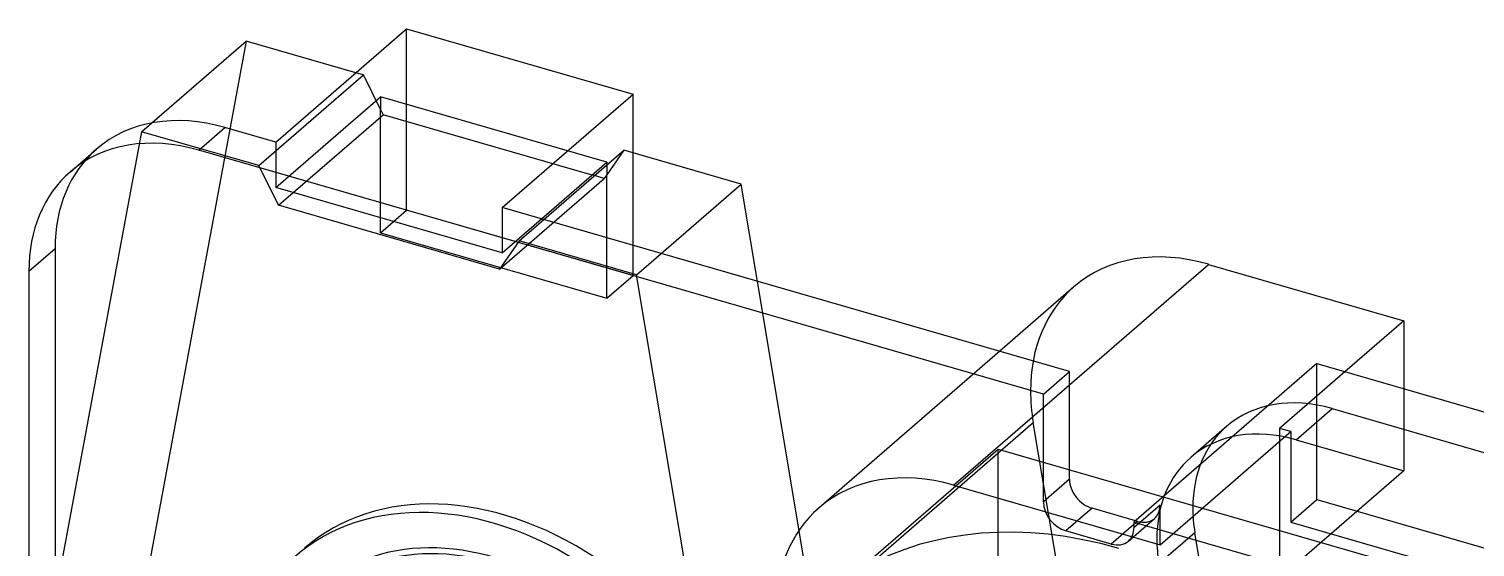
# Model space of a CAD drawing. Header units: millimetres. Extents: x -10.3 to 24, y -6.5 to 12.4.
# Drawn here: x -10.33 to 0.74, y 8.46 to 12.42 of the extents above; entities that cross this region are included whole.
import ezdxf

# ---------------------------------------------------------------- set-up
doc = ezdxf.new("R2010")
doc.units = ezdxf.units.MM
doc.layers.add('MAIN-1', color=7, linetype='Continuous')
doc.layers.add('MAIN-2', color=7, linetype='Continuous')

msp = doc.modelspace()

# ---------------------------------------------------------------- linework, layer by layer
at = {"layer": 'MAIN-1'}
for p, q in [((-8.437, 11.558), (-7.437, 12.424)), ((-7.437, 12.424), (-5.705, 11.924)), ((-9.386, 11.705), (-8.664, 12.331)), ((-7.825, 12.088), (-8.664, 12.331)), ((-6.705, 11.058), (-5.705, 11.924)), ((-5.705, 11.476), (-5.705, 11.924)), ((-9.027, 11.497), (-8.827, 11.67)), ((-8.437, 11.558), (-8.827, 11.67)), ((-10.009, 11.332), (-9.809, 11.505)), ((-2.566, 9.632), (-9.027, 11.497)), ((-6.405, 10.971), (-5.905, 11.404)), ((-6.388, 10.966), (-5.775, 11.497)), ((-5.905, 11.404), (-5.905, 11.384)), ((-4.878, 11.238), (-5.775, 11.497)), ((-6, 11.302), (-6.017, 11.307)), ((-5.49, 10.707), (-4.878, 11.238)), ((-4.753, 10.494), (-4.878, 11.238)), ((-2.366, 9.805), (-6.705, 11.058)), ((-2.366, 9.704), (-1.304, 10.624)), ((-1.304, 10.624), (0.19, 10.193)), ((-10.326, 10.573), (-10.326, 2.432)), ((-2.332, 10.452), (-2.9, 9.959)), ((0.19, 10.193), (-0.26, 9.803)), ((0.19, 10.193), (0.19, 9.673)), ((-0.473, 9.865), (-1.873, 8.653)), ((-0.473, 9.865), (2.255, 9.077)), ((-2.566, 9.632), (-2.366, 9.805)), ((-2.366, 8.982), (-2.366, 9.805)), ((-2.566, 8.809), (-2.566, 9.632)), ((-2.366, 8.982), (-2.566, 8.809)), ((-2.193, 8.759), (-2.393, 8.586)), ((-1.861, 8.663), (-2.193, 8.759)), ((-1.873, 8.636), (-2.047, 8.486)), ((-1.873, 8.653), (0.855, 7.865)), ((-1.873, 8.653), (-1.873, 8.609)), ((-2.047, 8.486), (-2.393, 8.586))]:
    msp.add_line(p, q, dxfattribs=at)
for centre, major_axis, start_param, end_param in [((-8.827, 10.371), (-0.982, 1.134), -0.857072, 0.000001), ((-9.027, 10.198), (-0.982, 1.134), -0.857072, 0.000001), ((-9.027, 10.198), (-0.982, 1.134), 0.000001, 0.713724), ((-1.304, 9.265), (1.028, -1.187), 2.284521, 3.141594), ((-2.193, 8.932), (-0.131, 0.151), 0.713724, 2.284521), ((-1.99, 5.421), (2.291, -2.646), 2.284521, 3.682693), ((-2.393, 8.759), (0.131, -0.151), -2.427868, -0.857072), ((-2.047, 8.659), (0.131, -0.151), 0.000001, 0.713724), ((-2.047, 8.659), (0.131, -0.151), -0.857072, 0.000001)]:
    msp.add_ellipse(centre, major_axis=major_axis, ratio=0.75, start_param=start_param, end_param=end_param, dxfattribs=at)
at = {"layer": 'MAIN-2'}
for p, q in [((-7.437, 11.038), (-7.437, 12.424)), ((-8.664, 12.331), (-9.412, 8.303)), ((-8.567, 11.379), (-7.767, 12.072)), ((-7.767, 12.072), (-7.825, 12.088)), ((-7.637, 11.809), (-7.767, 12.072)), ((-8.437, 11.211), (-7.637, 11.904)), ((-7.637, 11.904), (-7.637, 11.809)), ((-5.905, 11.404), (-7.637, 11.904)), ((-8.417, 11.076), (-7.617, 11.768)), ((-7.637, 10.865), (-7.637, 11.809)), ((-7.637, 11.809), (-7.617, 11.768)), ((-6.017, 11.307), (-7.617, 11.768)), ((-9.464, 11.638), (-10.126, 8.076)), ((-9.464, 11.638), (-9.386, 11.705)), ((-8.567, 11.379), (-9.464, 11.638)), ((-8.437, 11.558), (-8.437, 11.211)), ((-5.775, 11.497), (-5.905, 11.309)), ((-5.705, 10.538), (-5.705, 11.476)), ((-8.417, 11.076), (-8.567, 11.379)), ((-5.925, 11.28), (-6, 11.302)), ((-5.905, 11.309), (-5.925, 11.28)), ((-5.905, 11.384), (-5.905, 11.309)), ((-5.905, 10.365), (-5.905, 11.309)), ((-6.705, 10.711), (-8.437, 11.211)), ((-6.725, 10.587), (-5.925, 11.28)), ((-6.725, 10.587), (-8.417, 11.076)), ((-7.637, 10.865), (-7.437, 11.038)), ((-5.705, 10.538), (-7.437, 11.038)), ((-6.705, 11.058), (-6.705, 10.711)), ((-6.705, 10.711), (-6.405, 10.971)), ((-6.575, 10.804), (-6.388, 10.966)), ((-7.637, 10.865), (-5.905, 10.365)), ((-10.326, 10.573), (-10.126, 10.746)), ((-10.126, 10.746), (-10.126, 8.076)), ((-6.575, 10.804), (-6.725, 10.587)), ((-5.678, 10.545), (-6.575, 10.804)), ((-5.678, 10.545), (-5.49, 10.707)), ((-5.905, 10.365), (-5.705, 10.538)), ((-4.93, 6.085), (-5.678, 10.545)), ((-4.13, 6.778), (-4.753, 10.494)), ((-2.9, 9.959), (-4.282, 8.763)), ((-0.473, 8.826), (-0.473, 9.865)), ((-0.26, 9.803), (-0.76, 9.37)), ((-3.254, 8.936), (-2.366, 9.704)), ((0.19, 9.673), (0.19, 9.046)), ((-0.633, 9.283), (-0.358, 9.521)), ((-0.358, 9.521), (2.255, 8.767)), ((-4.593, 7.726), (-2.643, 9.415)), ((-1.63, 3.379), (-2.643, 9.415)), ((-1.673, 8.479), (-0.673, 9.345)), ((-1.163, 9.386), (-1.438, 9.148)), ((-0.76, 9.37), (-0.76, 8.223)), ((-0.673, 9.345), (-0.76, 9.37)), ((-0.673, 9.345), (-0.673, 8.653)), ((-6.74, 5.898), (-2.912, 9.212)), ((-2.912, 7.827), (-2.912, 9.212)), ((-2.912, 9.212), (2.37, 7.687)), ((-0.633, 9.283), (0.19, 9.046)), ((0.19, 9.046), (-0.76, 8.223)), ((-3.254, 8.936), (-1.673, 8.479)), ((-1.673, 8.782), (-1.873, 8.609)), ((-1.673, 8.479), (-1.673, 8.782)), ((-0.673, 8.653), (-0.473, 8.826)), ((-0.473, 8.826), (2.255, 8.038)), ((-1.916, 8.508), (-1.716, 8.681)), ((-1.847, 8.659), (-1.873, 8.636)), ((-1.847, 8.659), (-1.861, 8.663)), ((-0.673, 8.653), (2.055, 7.865)), ((-1.682, 8.336), (-1.407, 8.574)), ((-0.691, 4.306), (-1.407, 8.574))]:
    msp.add_line(p, q, dxfattribs=at)
for centre, major_axis, start_param, end_param in [((-8.827, 10.371), (-0.982, 1.134), 0.000001, 0.713724), ((-1.304, 9.265), (1.028, -1.187), -3.141592, -2.427868), ((-1.304, 9.265), (1.028, -1.187), -2.427868, -2.253335), ((-0.358, 8.456), (0.805, -0.93), 2.284521, 3.141594), ((-0.633, 8.218), (0.805, -0.93), 2.284521, 3.141594), ((-0.358, 8.456), (0.805, -0.93), -3.141592, -2.427868), ((-0.633, 8.218), (0.805, -0.93), -3.141592, -2.427868), ((-3.254, 7.576), (1.028, -1.187), 2.284521, 3.141594), ((-6.771, 6.631), (1.522, -1.758), 0.713724, 3.141552), ((-6.696, 6.696), (-1.522, 1.758), -2.427868, -0.000041), ((-3.254, 7.576), (1.028, -1.187), -3.141592, -2.427868), ((-1.847, 8.832), (-0.131, 0.151), -3.141592, -2.427868), ((-0.358, 8.456), (0.805, -0.93), -2.427868, -2.253335), ((-1.847, 8.832), (-0.131, 0.151), 2.284521, 3.141594), ((-6.771, 6.631), (-1.326, 1.531), -2.427868, -0.000041), ((-6.771, 6.631), (-1.293, 1.493), -2.427868, -0.000041), ((-0.633, 8.218), (0.805, -0.93), -2.427868, -2.253335)]:
    msp.add_ellipse(centre, major_axis=major_axis, ratio=0.75, start_param=start_param, end_param=end_param, dxfattribs=at)

doc.saveas('drawing.dxf')
